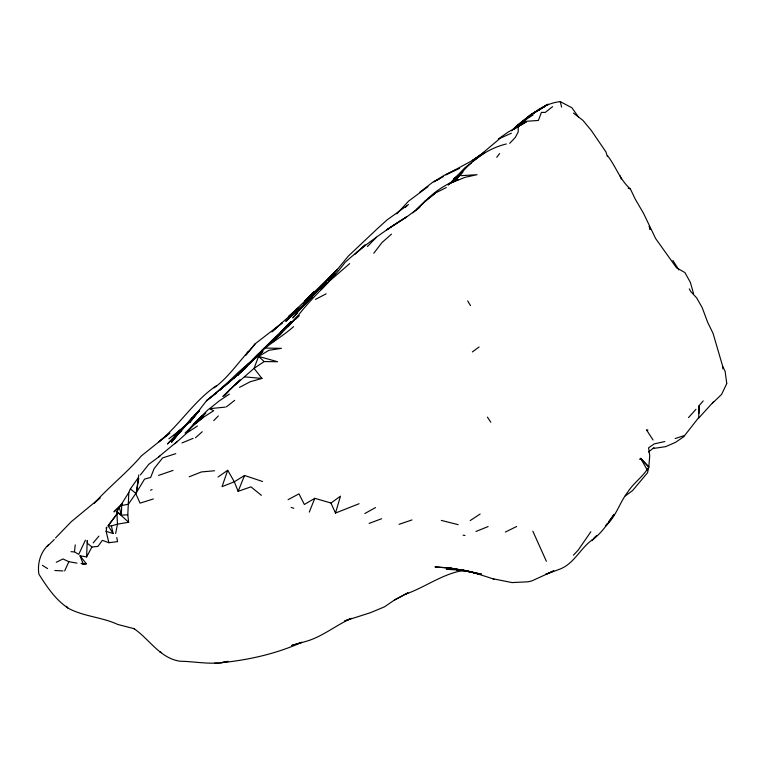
<?xml version="1.0" encoding="UTF-8"?>
<svg xmlns="http://www.w3.org/2000/svg" width="765" height="765" viewBox="0 0 765 765"><rect width="100%" height="100%" fill="white"/><g stroke="black" fill="none" stroke-linecap="round" stroke-linejoin="round"><path stroke-width="1.15" d="M713.697 401.577L698.694 418.101L699.095 405.699L703.217 400.898M698.837 413.588L699.095 405.699M138.427 477.523L130.146 489.265L128.836 492.411L127.793 514.835L128.654 522.275L117.475 524.14L111.394 525.938L108.114 525.794L116.94 513.946M80.029 555.801L86.33 563.815L83.366 564.35L80.029 555.801L86.617 556.91L87.248 540.511L87.497 543.389L91.934 547.013L97.958 546.382L102.328 540.358L108.898 542.71L117.571 541.639L116.777 537.527M625.282 495.921L632.502 490.671L647.544 472.751L648.806 466.946L649.753 455.806L648.567 447.831L654.285 443.872L664.766 441.548M74.492 551.603L75.238 544.89M138.781 474.979L136.323 492.727L128.396 504.173L121.673 505.598L121.386 515.084L127.793 514.835M108.898 542.71L106.125 531.369L106.804 527.162L105.991 528.137M138.781 478.259L136.323 492.727L144.556 479.091L150.667 477.446L154.061 468.725L162.61 457.91L175.768 453.664M115.658 533.463L117.475 524.14L116.835 511.527L118.967 508.562M359.101 503.714L335.481 513.066L340.473 496.189L330.949 503.016L314.817 498.321L304.365 504.489L298.972 493.836L288.089 499.688M261.372 495.347L250.958 486.846L238.135 491.331L234.31 481.787L227.721 470.274L222.041 486.655L234.31 481.787L244.561 475.476L262.577 481.501M309.27 512.101L314.817 498.321M238.135 491.331L244.561 475.476M64.662 570.919L68.86 561.692L76.959 563.126M85.412 540.128L78.728 554.367L74.607 551.948L71.049 551.661M726.721 383.647L721.558 394.424L712.387 403.289M86.617 556.91L91.934 547.013M607.439 523.375L605.44 526.091C616.007 516.92 619.363 502.911 627.788 491.991C633.688 482.744 643.365 476.49 648.806 466.946L640.64 458.359L639.76 459.335L641.118 458.895L648.806 466.946M698.808 417.441L684.761 435.4L675.179 438.555M245.594 355.256L255.271 343.734L282.237 322.868L271.843 331.876L298.599 307.807L288.577 316.576C305.082 301.047 321.357 285.249 337.48 269.318L348.209 256.199L377.68 228.391L387.042 219.938L408.491 204.532M128.836 492.411L119.378 507.577L121.386 515.084L116.835 511.527L128.654 522.275M245.967 354.998L255.271 343.734M608.777 521.558L614.104 514.31C607.812 523.681 601.51 533.281 592.148 539.975M373.779 253.244L382.07 242.476L391.489 234.138M496.734 157.313L499.631 153.564M48.539 544.718C40.468 552.091 37.208 563.576 38.9 574.19C46.99 586.946 55.788 600.143 68.659 608.471C84.121 616.609 102.032 617.135 117.82 624.479L134.439 628.763L133.684 628.428C149.395 639.014 159.636 658.101 179.976 661.237C195.888 661.448 212.249 665.349 227.894 661.448M117.275 513.736L108.114 525.794L113.096 533.482L106.125 531.369M178.293 433.698L191.776 417.939L199.216 410.623L189.548 422.768L206.636 400.544L216.399 392.961L206.474 400.793L230.638 380.243L220.014 390.045L237.437 373.186L257.566 355.534L240.038 371.867L249.868 362.964C261.735 347.578 279.349 339.22 293.597 326.645M590.848 531.742L578.283 549.997L573.454 555.18M140.416 474.893L148.792 464.298L159.981 456.036M288.778 324.044L290.92 321.73L261.391 350.906L272.885 340.119M187.454 431.9L195.065 423.399M297.805 316.041C312.015 296.925 330.882 281.721 345.034 262.414C363.997 245.202 385.158 230.437 406.798 216.791L386.363 230.016L408.5 215.625L416.676 209.457L425.866 200.621L435.581 192.933L446.349 187.502M396.805 213.856L408.548 201.166L428.008 186.66M196.404 414.056L187.664 423.858M188.257 430.494L193.688 423.896L208.702 409.093M179.794 432.206L181.229 430.513L179.039 433.019M93.139 542.93L98.924 536.122M183.17 428.008L171.523 442.333L176.82 435.572M176.801 435.448L174.544 438.068L199.416 410.595M460.999 175.673L477.044 174.688L464.986 177.346L451.082 182.931L458.417 177.021L456.256 179.297C468.878 162.677 485.651 149.003 506.296 143.983M305.254 304.212L318.135 289.925L326.215 282.352L316.959 291.035L318.135 289.925L299.268 310.169L311.881 296.619L302.825 306.23L304.451 304.594M178.991 433.095L192.35 417.776M199.665 410.011L178.886 432.636L192.417 417.967M246.588 353.64L248.692 351.259C237.16 363.853 228.066 377.68 214.133 387.855M310.561 298.187L337.48 269.318L303.523 304.566L305.723 302.366L285.747 321.338L296.591 311.317M456.256 179.297L462.892 171.895L453.482 181.965M224.537 395.505L230.552 388.821L223.801 395.974L228.754 391.03M688.481 417.614L695.949 409.332M244.704 368.988L253.473 359.34L262.969 351.087L241.979 370.04L237.561 375.615L242.515 370.308M288.128 326.665L298.474 315.515M290.212 324.245L296.992 316.806M297.623 312.703L292.794 317.915L303.476 305.369L312.589 296.39L306.077 302.95M592.053 540.645L596.949 535.404L593.659 538.407M448.242 185.12L464.996 167.65L471.259 162.945M272.244 342.452L289.562 324.934M280.172 334.286L281.797 332.555M182.041 429.328L184.929 426.315M509.672 143.351L515.266 137.49L518.173 132.02L518.278 126.388L526.224 121.817L522.877 121.539L533.09 114.903M449.457 184.193L458.245 175.654M194.501 415.519L196.538 413.416M55.501 538.024L71.279 521.692L100.091 497.881L94.42 503.093C109.29 486.53 126.961 472.78 141.439 455.844L169.859 433.047L158.776 441.854C179.737 424.996 194.014 400.803 216.581 385.598M511.718 130.834L515.658 126.761L526.301 118.192M512.397 130.136L523.011 120.889L520.659 123.222M321.09 289.772L330.088 280.535L349.672 263.638M213.731 420.654L218.331 415.94M367.439 246.512L376.447 237.284M196.777 422.796L205.804 412.842L193.306 425.34L203.471 417.269L213.703 410.7L209.562 408.692L219.23 400.908L229.366 394.118M281.157 331.618L290.92 321.73M185.589 425.369L189.701 421.228M516.872 126.904L521.873 121.865L520.305 123.442M190.485 420.396L184.69 426.201L192.761 418.34L191.04 419.975M230.399 389.385L240.095 379.909L222.73 396.5M194.836 415.558L198.871 411.532M298.952 315.706L295.644 318.986L299.096 315.907M202.323 415.385L193.688 423.896M47.401 546.258L54.267 539.516M258.484 354.348L266.832 346.134M158.642 456.906L177.451 441.262M122.046 504.039L113.956 511.89L122.419 503.714M174.803 443.824L187.262 432.674L197.446 426M233.21 378.847L234.884 377.25M237.389 374.85L242.419 370.059L233.22 378.665L246.837 366.425M187.482 423.38L173.636 435.744L182.118 428.476M270.714 342.366L278.297 335.28M185.073 433.086L193.708 424.862L203.471 417.269M277.838 336.017L269.204 343.542L278.326 335.223M235.171 384.919L254.057 368.357L264.193 361.568L277.552 361.73L258.58 356.404L254.057 368.357L261.955 378.445L250.203 381.754L239.522 387.367M354.587 254.621L365.201 244.915L356.691 252.593M289.744 324.016L297.786 316.681M405.278 207.353L407.037 205.766M514.472 128.903C527.84 117.227 541.725 103.562 560.267 101.649L571.876 107.741L578.417 116.844M298.36 309.911L291.723 315.821M195.505 437.762L202.276 431.718M215.405 393.545L243.222 370.069M530.853 114.597L540.473 109.118L530.021 115.219L514.099 129.094L526.224 121.817L507.884 132.24L498.302 139.02M514.501 128.74L522.113 121.989M592.445 539.698C579.927 548.553 574.008 564.302 558.756 569.552L545.588 574.372L553.707 570.862M269.337 343.475L280.688 333.865M224.441 386.363L232.168 379.765M514.577 128.797L520.64 123.634M183.858 426.994L188.209 423.294M299.937 308.381L291.943 315.161L300.645 307.893M450.901 182.883L458.885 176.18L449.218 183.983M261.649 352.483L247.315 364.953L262.338 351.89M527.697 117.141L530.021 115.219M459.813 173.971L453.607 179.067L457.422 176.237M256.275 357.36L254.496 358.814L257.03 356.758M648.557 452.01L654.046 447.525M435.581 192.933L424.326 201.979L416.284 209.859L425.866 200.621L424.326 201.979C433.994 192.178 445.498 183.963 458.618 179.536M515.658 126.761L525.354 119.024L535.471 112.187M244.083 369.313L237.035 374.898L242.534 370.652M226.43 406.837L234.654 400.344M552.617 106.641L545.235 112.445L541.41 112.398L538.407 120.449L522.877 121.539M412.679 212.852L419.784 207.344M280.678 334.056L276.968 336.916L280.573 334.267M168.883 438.785L180.377 429.959L178.675 431.259M472.359 351.929L479.11 346.966M483.996 153.182L472.588 161.53L500.367 138.13L511.374 133.225M484.685 151.9L472.263 160.688L482.332 153.755L471.556 160.966L445.832 174.85L459.612 168.357M218.073 477.006L227.721 470.274M394.558 599.951L407.802 592.923L394.558 599.951L384.47 606.846L370.652 612.612L344.728 620.941L351.231 618.359M684.254 436.413L675.466 442.38L665.646 446.645L653.214 448.5M419.803 192.206L432.751 182.213L443.423 176.581M470.188 520.573L480.133 514.042M538.292 110.447L544.862 106.383L532.88 113.516M364.809 513.544L375.529 507.568M440.573 178.149L433.927 181.821L444.025 175.405L455.462 169.945M315.476 299.383L326.177 293.808M56.266 562.294L62.931 558.947L68.86 561.692M505.388 532.048L516.671 526.473M553.65 570.958L531.723 580.951L528.213 581.783L512.081 582.586L492.612 578.703M351.355 618.388C335.644 625.301 322.237 636.949 305.359 641.577L291.685 645.459L301.907 642.275C276.127 653.846 248.443 660.071 220.435 662.796L227.96 661.352M181.955 442.954L193.105 438.355M405.221 594.281C425.378 587.3 443.04 573.339 464.527 570.279M475.945 531.484L488.127 526.549M189.146 476.815L201.405 471.938L214.573 470.752M150.562 490.183L152.082 489.61M369.093 523.413L381.63 518.727M158.518 475.419L173.033 470.408M399.043 524.331L411.981 519.932M153.325 498.971L140.081 503.15L135.558 493.109L130.471 489.007M209.562 408.692L225.321 407.104M450.518 569.15L446.339 569.303L463.121 570.26L448.998 568.099L466.851 571.015L450.881 568.156L435.161 566.913L450.881 568.156L481.606 574.18L463.466 570.336L478.259 573.893L471.603 571.943L456.782 570.097L458.857 570.126M264.767 348.037L281.424 348.362L269.022 350.284L258.58 356.404L264.193 361.568M214.669 663.15L219.115 663.351M54.822 570.508L62.96 570.91M86.33 563.815L81.119 563.403L83.366 564.35M244.733 376.887L261.955 378.445M457.862 569.476L463.294 570.279M463.074 535.184L464.986 535.471M647.917 430.159L646.454 429.825L653.081 440.018M465.034 570.422L470.504 571.694M467.176 570.977L477.848 573.788M441.309 520.41L458.197 524.666M471.603 571.943L493.97 579.115M291.159 507.396L293.779 508.323M628.199 188.171L630.379 188.965L635.227 199.082L643.556 213.387L655.586 238.489L676.47 267.74L684.904 272.57L690.346 282.323L693.501 293.444M159.464 651.684L161.587 652.583M42.448 565.345L47.554 568.577M573.434 113.077L582.959 120.401L591.316 130.49L605.966 151.977L607.314 156.366M630.379 188.965C620.042 179.976 615.815 166.311 607.515 155.649M640.64 458.359L647.2 469.853M66.574 606.253L67.884 608.098M487.41 417.116L490.786 422.204M672.875 260.454L678.871 269.892M467.683 300.941L470.532 305.637M689.294 288.854L690.719 291.513L696.628 297.853L702.155 307.559L707.692 322.4L713.047 333.339L722.762 366.55L725.134 371.398L726.75 383.437M532.861 531.206L546.373 561.29M330.949 503.016L335.481 513.066M620.08 175.835L621.209 179.058M650.107 229.376L649.217 226.239L650.059 229.404M560.267 101.649L561.615 107.11M111.394 525.938L113.096 533.482M722.762 366.55L722.858 368.854M179.039 432.053L167.602 443.872L179.039 432.053M312.732 292.966L304.881 300.97L314.339 291.389L312.732 292.966M335.424 273.554L327.908 280.812L335.424 273.554M546.181 105.13L536.15 111.594L548.266 104.193L546.181 105.13"/></g></svg>
